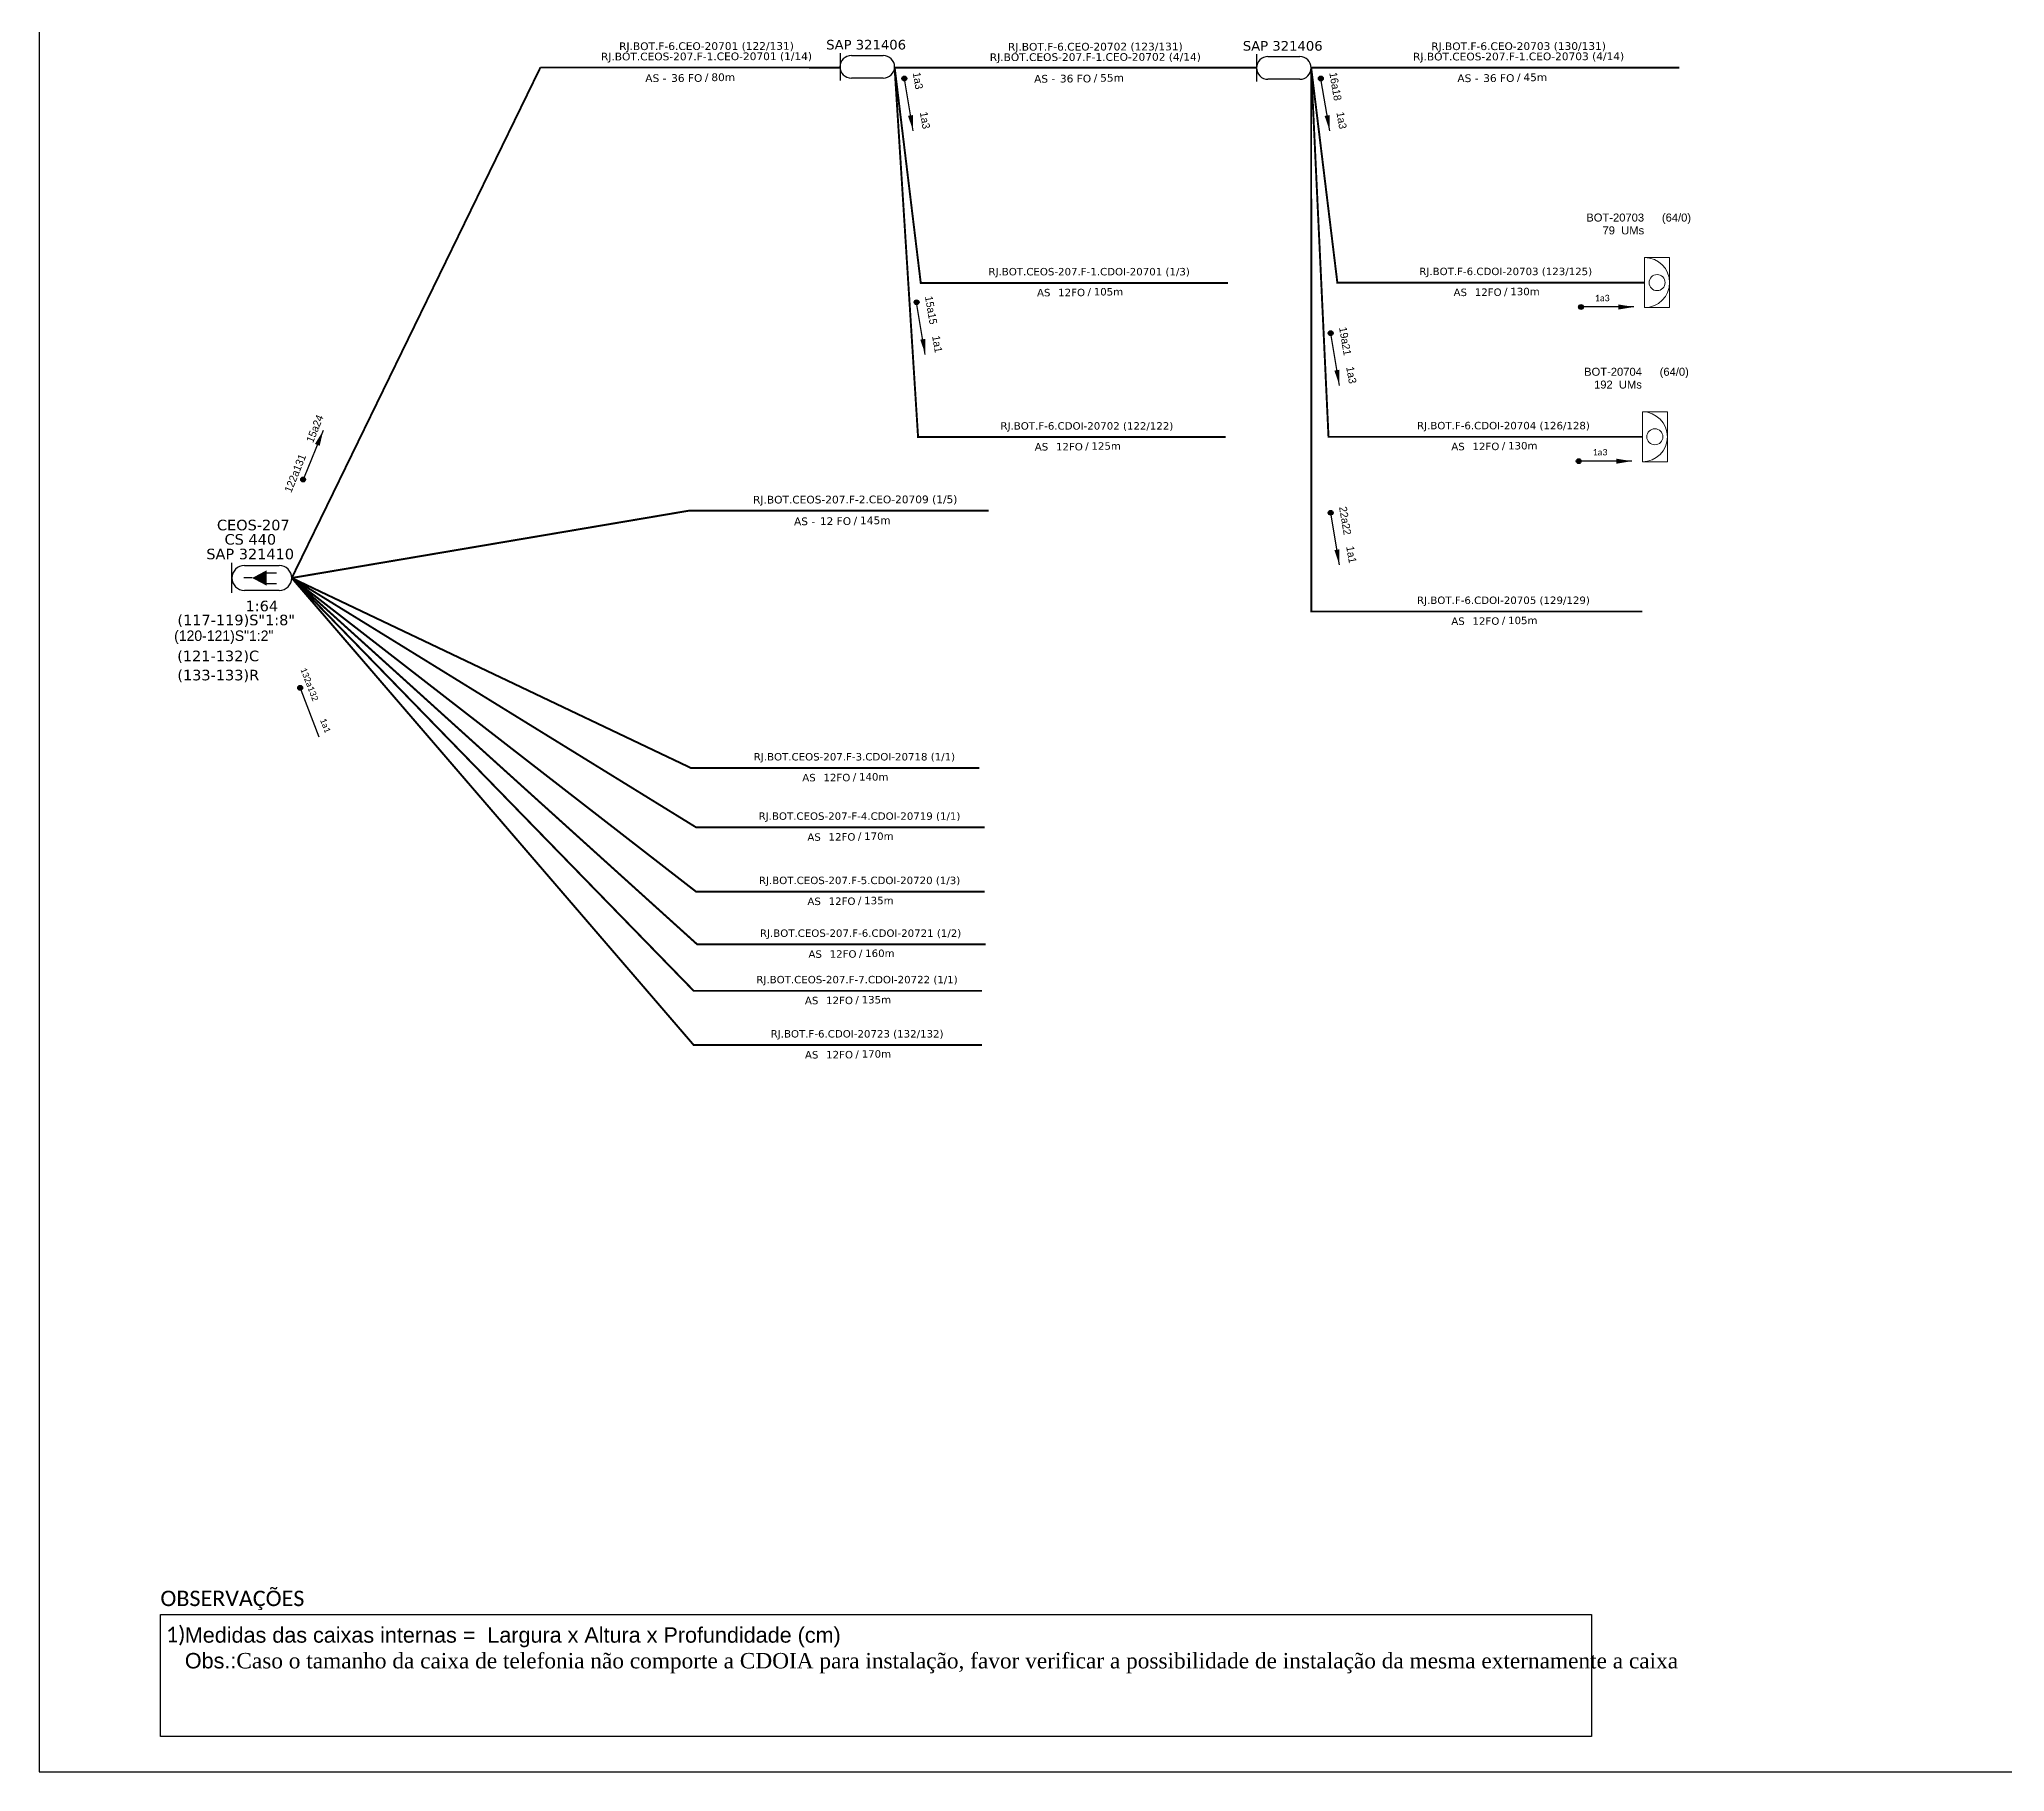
# Model space of a CAD drawing. Header units: metres. Extents: x -1286 to 459, y -500 to 94.
# Drawn here: x -1286.1 to -903.9, y -499.8 to -163 of the extents above; entities that cross this region are included whole.
import ezdxf
from ezdxf.enums import TextEntityAlignment as Align

# ---------------------------------------------------------------- set-up
doc = ezdxf.new("R2010")
doc.units = ezdxf.units.M
doc.styles.add('ARIAL', font='arial.ttf')
doc.styles.add('siredit', font='verdana.ttf')
doc.styles.add('WMF-Calibri0', font='calibri.ttf')
doc.dimstyles.new('CC', dxfattribs={"dimtxt": 0.8, "dimasz": 2, "dimexe": 0.18, "dimexo": 0.0625, "dimgap": 0.09, "dimtad": 0, "dimdec": 0, "dimrnd": 1, "dimzin": 0, "dimdsep": 46, "dimtxsty": 'siredit', "dimblk": 'NONE', "dimcen": 0, "dimse1": 1, "dimse2": 1, "dimsd1": 1, "dimsd2": 1, "dimclrt": 7, "dimadec": 0, "dimazin": 0, "dimtfac": 1, "dimtdec": 0, "dimtofl": 0, "dimtmove": 0, "dimatfit": 3, "dimfxl": 0, "dimtolj": 1, "dimtzin": 0, "dimarcsym": 0})

# ---------------------------------------------------------------- blocks, each defined once
blk = doc.blocks.new('_None')

msp = doc.modelspace()

# ---------------------------------------------------------------- hatches: boundary and pattern name
h = msp.add_hatch(color=256)
h.dxf.hatch_style = 1
h.paths.add_polyline_path([(-1117.81, -171.04, 1), (-1117.96, -170.12, 1)])
h = msp.add_hatch(color=256)
h.dxf.hatch_style = 1
h.paths.add_polyline_path([(-1036.81, -171.05, 1), (-1036.96, -170.12, 1)])
h = msp.add_hatch(color=256)
h.dxf.hatch_style = 1
h.paths.add_polyline_path([(-1115.42, -214.55, 1), (-1115.58, -213.62, 1)])
h = msp.add_hatch(color=256)
h.dxf.hatch_style = 1
h.paths.add_polyline_path([(-985.85, -215.01, 1), (-986.79, -215.01, 1)])
h = msp.add_hatch(color=256)
h.dxf.hatch_style = 1
h.paths.add_polyline_path([(-1034.91, -220.57, 1), (-1035.07, -219.64, 1)])
h = msp.add_hatch(color=256)
h.dxf.hatch_style = 1
h.paths.add_polyline_path([(-986.29, -244.99, 1), (-987.23, -244.99, 1)])
h = msp.add_hatch(color=256)
h.dxf.hatch_style = 1
h.paths.add_polyline_path([(-1234.6, -248.12, 1), (-1234.96, -248.99, 1)])
h = msp.add_hatch(color=256)
h.dxf.hatch_style = 1
h.paths.add_polyline_path([(-1034.91, -255.49, 1), (-1035.07, -254.56, 1)])
h = msp.add_hatch(color=256)
h.dxf.hatch_style = 1
h.paths.add_polyline_path([(-1235.18, -289.51, 1), (-1235.52, -288.63, 1)])

# ---------------------------------------------------------------- linework, layer by layer
for p, q in [((-1128.18, -166.1), (-1121.99, -166.1)), ((-1121.99, -170.51), (-1128.18, -170.51)), ((-1246.2, -265.27), (-1239.4, -265.27)), ((-1239.4, -270.12), (-1246.2, -270.12))]:
    msp.add_line(p, q)
at = {"color": 5}
for p, q in [((-1047.18, -166.33), (-1040.99, -166.33)), ((-1040.99, -170.74), (-1047.18, -170.74))]:
    msp.add_line(p, q, dxfattribs=at)
at = {"color": 0}
for p, q in [((-1262.5, -469.23), (-984.25, -469.23)), ((-1262.5, -492.93), (-1262.5, -469.23)), ((-984.25, -469.23), (-984.25, -492.93)), ((-984.25, -492.93), (-1262.5, -492.93))]:
    msp.add_line(p, q, dxfattribs=at)
msp.add_lwpolyline([(-1286.07, -499.81), (-445.07, -499.81), (-445.07, 94.19), (-1286.07, 94.19)], close=True)
for points in [[(-1130.38, -165.65), (-1130.38, -170.97)], [(-1248.62, -270.62), (-1248.62, -264.77)], [(-1242, -266.73), (-1239.93, -266.73)], [(-1244.68, -267.7), (-1246.31, -267.7)], [(-1242, -268.75), (-1239.93, -268.75)]]:
    msp.add_lwpolyline(points)
at = {"ltscale": 30, "const_width": 0.376}
for points in [[(-1055.38, -240.31), (-1115.21, -240.31), (-1119.78, -168.31)], [(-1054.94, -210.32), (-1114.69, -210.32), (-1119.78, -168.31)], [(-1188.64, -168.44), (-1236.98, -267.7)], [(-1188.64, -168.44), (-1130.38, -168.45)], [(-1119.79, -168.45), (-1060.97, -168.45)], [(-1060.97, -168.45), (-1049.38, -168.45)], [(-974.39, -274.22), (-1038.76, -274.22), (-1038.78, -168.53)], [(-1236.98, -267.7), (-1159.72, -254.61)], [(-1159.72, -254.61), (-1101.46, -254.61)], [(-1236.98, -267.7), (-1236.98, -267.7)], [(-1103.27, -304.64), (-1159.38, -304.64), (-1236.98, -267.7)], [(-1102.28, -316.18), (-1158.38, -316.18), (-1236.98, -267.7)], [(-1102.27, -328.69), (-1158.38, -328.69), (-1236.98, -267.7)], [(-1102.07, -338.94), (-1158.16, -338.94), (-1236.98, -267.7)], [(-1102.76, -347.97), (-1158.84, -347.97), (-1236.98, -267.7)], [(-1102.75, -358.51), (-1158.84, -358.51), (-1236.98, -267.7)]]:
    msp.add_lwpolyline(points, dxfattribs=at)
at = {"color": 5}
msp.add_lwpolyline([(-1049.38, -165.87), (-1049.38, -171.19)], dxfattribs=at)
at = {"color": 1, "ltscale": 30, "const_width": 0.376}
for points in [[(-973.95, -210.27), (-1033.69, -210.27), (-1038.79, -168.39)], [(-974.39, -240.25), (-1035.41, -240.25), (-1038.78, -168.53)]]:
    msp.add_lwpolyline(points, dxfattribs=at)
at = {"ltscale": 30}
msp.add_lwpolyline([(-1038.78, -168.45, 0.376, 0.376, 0), (-980.41, -168.46, 0.376, 0.376, 0), (-967.23, -168.46, 0.376, 0.376, 0)], format="xyseb", dxfattribs=at)
at = {"color": 1, "lineweight": 18}
for points in [[(-969.09, -215.13), (-969.09, -205.41), (-973.95, -205.41), (-973.95, -215.13)], [(-969.53, -245.12), (-969.53, -235.39), (-974.39, -235.39), (-974.39, -245.12)]]:
    msp.add_lwpolyline(points, close=True, dxfattribs=at)
msp.add_lwpolyline([(-1244.68, -267.7, 0, 2.99, 0), (-1241.87, -267.7, 2.99, 2.99, 0)], format="xyseb")
for centre in [(-1117.88, -170.58), (-1036.89, -170.59), (-1115.5, -214.09), (-986.32, -215.01), (-1034.99, -220.11), (-986.76, -244.99), (-1234.78, -248.56), (-1034.99, -255.02), (-1235.35, -289.07)]:
    msp.add_circle(centre, 0.471)
for centre in [(-971.52, -210.27), (-971.96, -240.25)]:
    msp.add_circle(centre, 1.56, dxfattribs=at)
for centre, radius, start, end in [((-1128.18, -168.31), 2.21, 90, 270), ((-1121.99, -168.31), 2.21, 270, 90), ((-1246.2, -267.7), 2.42, 90, 270), ((-1239.4, -267.7), 2.42, 270, 90)]:
    msp.add_arc(centre, radius, start, end)
at = {"color": 5}
for centre, start, end in [((-1047.18, -168.53), 90, 270), ((-1040.99, -168.53), 270, 90)]:
    msp.add_arc(centre, 2.21, start, end, dxfattribs=at)
at = {"color": 1, "lineweight": 18}
for centre in [(-973.95, -210.27), (-974.39, -240.25)]:
    msp.add_arc(centre, 4.86, 270, 90, dxfattribs=at)

# ---------------------------------------------------------------- texts
at = {"style": 'siredit'}
for s, p in [('RJ.BOT.F-6.CEO-20701 (122/131)', (-1156.35, -164.28)), ('RJ.BOT.F-6.CEO-20702 (123/131)', (-1080.75, -164.39)), ('RJ.BOT.F-6.CEO-20703 (130/131)', (-998.46, -164.29)), ('RJ.BOT.CEOS-207.F-1.CEO-20701 (1/14)', (-1156.35, -166.28)), ('RJ.BOT.CEOS-207.F-1.CEO-20702 (4/14)', (-1080.75, -166.4)), ('RJ.BOT.CEOS-207.F-1.CEO-20703 (4/14)', (-998.45, -166.29)), ('RJ.BOT.CEOS-207.F-2.CEO-20709 (1/5)', (-1127.43, -252.44))]:
    msp.add_text(s, height=1.5003, rotation=0.118, dxfattribs=at).set_placement(p, align=Align.MIDDLE_CENTER)
msp.add_text('SAP 321406', height=1.868, rotation=360, dxfattribs=at).set_placement((-1125.31, -163.07), align=Align.TOP_CENTER)
at = {"color": 5, "style": 'siredit'}
msp.add_text('SAP 321406', height=1.868, rotation=360, dxfattribs=at).set_placement((-1044.31, -163.3), align=Align.TOP_CENTER)
at = {"style": 'siredit'}
for s, p in [('AS -', (-1164.14, -170.51)), ('36 FO', (-1157.15, -170.48)), ('/', (-1155.97, -170.34)), ('AS -', (-1088.54, -170.63)), ('36 FO', (-1081.56, -170.59)), ('/', (-1080.37, -170.45)), ('AS -', (-1006.25, -170.52)), ('36 FO', (-999.26, -170.49)), ('/', (-998.08, -170.35)), ('AS -', (-1135.22, -256.68)), ('12 FO', (-1128.23, -256.64)), ('/', (-1127.05, -256.5))]:
    msp.add_text(s, height=1.5, rotation=0.118, dxfattribs=at).set_placement(p, align=Align.MIDDLE_RIGHT)
for s, p in [('80m', (-1155.41, -170.34)), ('55m', (-1079.81, -170.45)), ('45m', (-997.52, -170.35)), ('145m', (-1126.49, -256.5))]:
    msp.add_text(s, height=1.5, rotation=0.118, dxfattribs=at).set_placement(p, align=Align.MIDDLE_LEFT)
at = {"color": 1, "style": 'ARIAL'}
for s, p in [('BOT-20703', (-974.05, -198.4)), ('79  UMs', (-974.04, -200.89)), ('BOT-20704', (-974.48, -228.38)), ('192  UMs', (-974.48, -230.87))]:
    msp.add_text(s, height=1.556, dxfattribs=at).set_placement(p, align=Align.RIGHT)
for p in [(-968.96, -198.4), (-969.39, -228.38)]:
    msp.add_text('    (64/0)', height=1.553, dxfattribs=at).set_placement(p, align=Align.CENTER)
at = {"style": 'siredit'}
for s, p in [('RJ.BOT.CEOS-207.F-1.CDOI-20701 (1/3)', (-1081.95, -208.14)), ('RJ.BOT.F-6.CDOI-20702 (122/122)', (-1082.39, -238.13)), ('RJ.BOT.F-6.CDOI-20705 (129/129)', (-1001.4, -272.03)), ('RJ.BOT.CEOS-207.F-3.CDOI-20718 (1/1)', (-1127.59, -302.46)), ('RJ.BOT.CEOS-207-F-4.CDOI-20719 (1/1)', (-1126.6, -314)), ('RJ.BOT.CEOS-207.F-5.CDOI-20720 (1/3)', (-1126.59, -326.5)), ('RJ.BOT.CEOS-207.F-6.CDOI-20721 (1/2)', (-1126.39, -336.76)), ('RJ.BOT.CEOS-207.F-7.CDOI-20722 (1/1)', (-1127.08, -345.79)), ('RJ.BOT.F-6.CDOI-20723 (132/132)', (-1127.07, -356.33))]:
    msp.add_text(s, height=1.446, dxfattribs=at).set_placement(p, align=Align.MIDDLE_CENTER)
at = {"color": 1, "style": 'siredit'}
for s, p in [('RJ.BOT.F-6.CDOI-20703 (123/125)', (-1000.96, -208.09)), ('RJ.BOT.F-6.CDOI-20704 (126/128)', (-1001.4, -238.07))]:
    msp.add_text(s, height=1.446, dxfattribs=at).set_placement(p, align=Align.MIDDLE_CENTER)
at = {"style": 'siredit'}
for s, height, p in [('AS', 1.446, (-1089.47, -212.21)), ('12FO', 1.446, (-1082.74, -212.19)), ('/', 1.45, (-1081.6, -212.05)), ('AS', 1.446, (-1089.91, -242.19)), ('12FO', 1.446, (-1083.18, -242.17)), ('/', 1.45, (-1082.04, -242.04)), ('AS', 1.446, (-1008.92, -276.1)), ('12FO', 1.446, (-1002.19, -276.08)), ('/', 1.45, (-1001.05, -275.95)), ('/', 1.45, (-1127.24, -306.37)), ('AS', 1.446, (-1135.11, -306.52)), ('12FO', 1.446, (-1128.38, -306.5)), ('AS', 1.446, (-1134.12, -318.07)), ('12FO', 1.446, (-1127.39, -318.04)), ('/', 1.45, (-1126.25, -317.91)), ('AS', 1.446, (-1134.11, -330.57)), ('12FO', 1.446, (-1127.38, -330.55)), ('/', 1.45, (-1126.24, -330.42)), ('AS', 1.446, (-1133.91, -340.83)), ('12FO', 1.446, (-1127.18, -340.81)), ('/', 1.45, (-1126.04, -340.67)), ('AS', 1.446, (-1134.6, -349.86)), ('12FO', 1.446, (-1127.87, -349.84)), ('/', 1.45, (-1126.73, -349.7)), ('AS', 1.446, (-1134.59, -360.4)), ('12FO', 1.446, (-1127.86, -360.38)), ('/', 1.45, (-1126.72, -360.24))]:
    msp.add_text(s, height=height, dxfattribs=at).set_placement(p, align=Align.MIDDLE_RIGHT)
for s, p in [('105m', (-1081.06, -212.05)), ('125m', (-1081.5, -242.04)), ('105m', (-1000.5, -275.95)), ('140m', (-1126.7, -306.37)), ('170m', (-1125.7, -317.91)), ('135m', (-1125.69, -330.42)), ('160m', (-1125.5, -340.67)), ('135m', (-1126.18, -349.7)), ('170m', (-1126.18, -360.24))]:
    msp.add_text(s, height=1.446, dxfattribs=at).set_placement(p, align=Align.MIDDLE_LEFT)
at = {"color": 1, "style": 'siredit'}
for s, height, p in [('AS', 1.446, (-1008.48, -212.16)), ('12FO', 1.446, (-1001.75, -212.13)), ('/', 1.45, (-1000.61, -212)), ('AS', 1.446, (-1008.92, -242.14)), ('12FO', 1.446, (-1002.19, -242.12)), ('/', 1.45, (-1001.05, -241.98))]:
    msp.add_text(s, height=height, dxfattribs=at).set_placement(p, align=Align.MIDDLE_RIGHT)
for p in [(-1000.07, -212), (-1000.5, -241.98)]:
    msp.add_text('130m', height=1.446, dxfattribs=at).set_placement(p, align=Align.MIDDLE_LEFT)
at = {"style": 'siredit'}
for s, height, p in [('CEOS-207', 2.052, (-1244.46, -256.38)), ('CS 440', 2.052, (-1245.04, -259.16)), ('SAP 321410', 2.052, (-1245.07, -262.01)), ('(117-119)S"1:8"           ', 2.0523, (-1242.86, -274.84)), ('1:64', 2.052, (-1242.8, -272.12)), (' (121-132)C                    ', 2.0523, (-1242.79, -281.83)), ('(133-133)R                 ', 2.0523, (-1243.67, -285.55))]:
    msp.add_text(s, height=height, dxfattribs=at).set_placement(p, align=Align.TOP_CENTER)
at = {"style": 'WMF-Calibri0'}
msp.add_text('OBSERVAÇÕES', height=3, dxfattribs=at).set_placement((-1262.52, -467.61))
for s, insert, char_height, width, attachment_point, rotation in [('1a3', (-1114.78, -169.24), 1.5, 2.4289, 1, 279.7479), ('16a18', (-1033.78, -169.25), 1.5, 2.4289, 1, 279.7479), ('1a3', (-1113.4, -176.93), 1.5, 2.4289, 1, 279.7479), ('1a3', (-1032.4, -176.94), 1.5, 2.4289, 1, 279.7479), ('15a15', (-1112.4, -212.75), 1.5, 2.4289, 1, 279.7479), ('1a1', (-1111.01, -220.44), 1.5, 2.4289, 1, 279.7479), ('19a21', (-1031.89, -218.77), 1.5, 2.4289, 1, 279.7479), ('1a3', (-1030.5, -226.46), 1.5, 2.4289, 1, 279.7479), ('15a24', (-1234.25, -240.97), 1.5, 2.4289, 1, 67.9), ('122a131', (-1238.48, -250.67), 1.5, 2.4289, 1, 67.9), ('22a22', (-1031.89, -253.68), 1.5, 2.4289, 1, 279.7479), ('1a1', (-1030.5, -261.37), 1.5, 2.4289, 1, 279.7479), ('\\C7;\\fCalibri|b0|i0|c0|p34;132a132', (-1233.54, -288.38), 1.2397, 20.9579, 5, 291.15), ('\\C7;\\fCalibri|b0|i0|c0|p34;1a1', (-1230.44, -296.38), 1.2397, 20.9579, 5, 291.15)]:
    msp.add_mtext(s, dxfattribs=dict(insert=insert, char_height=char_height, width=width, attachment_point=attachment_point, rotation=rotation))
for s, insert, char_height, width, attachment_point in [('{\\fCalibri|b0|i0|c0|p34;\\C7;1a3}', (-982.19, -213.27), 1.2397, 20.9579, 5), ('{\\fCalibri|b0|i0|c0|p34;\\C7;1a3}', (-982.62, -243.25), 1.2397, 20.9579, 5), ('(120-121)S"1:2"           ', (-1259.85, -277.91), 2.0327, 34.2902, 1)]:
    msp.add_mtext(s, dxfattribs=dict(insert=insert, char_height=char_height, width=width, attachment_point=attachment_point))
at = {"char_height": 3, "width": 277.1819, "attachment_point": 1}
for s, insert, style in [('1)', (-1261.44, -471.63), 'WMF-Calibri0'), ('Medidas das caixas internas =  Largura x Altura x Profundidade (cm)\\PObs.:{\\fTimes New Roman|b0|i0|c0|p16;Caso o tamanho da caixa de telefonia não comporte a CDOIA para instalação, favor verificar a possibilidade de instalação da mesma externamente a caixa}', (-1257.77, -471.72), 'ARIAL')]:
    msp.add_mtext(s, dxfattribs=dict(at, insert=insert, style=style))

# ---------------------------------------------------------------- leaders
for points, override in [([(-1116.18, -180.73), (-1117.81, -171.04)], {"dimasz": 3}), ([(-1035.18, -180.74), (-1036.81, -171.05)], {"dimasz": 3}), ([(-1113.8, -224.24), (-1115.42, -214.55)], {"dimasz": 3}), ([(-976.03, -215.01), (-985.85, -215.01)], {"dimasz": 3}), ([(-1033.28, -230.26), (-1034.91, -220.57)], {"dimasz": 3}), ([(-1230.87, -239.04), (-1234.6, -248.12)], {"dimasz": 3}), ([(-976.46, -244.99), (-986.29, -244.99)], {"dimasz": 3}), ([(-1033.28, -265.17), (-1034.91, -255.49)], {"dimasz": 3}), ([(-1231.64, -298.67), (-1235.18, -289.51)], {"dimasz": 0.3})]:
    msp.add_leader(points, dimstyle='CC', override=override)

doc.saveas('drawing.dxf')
